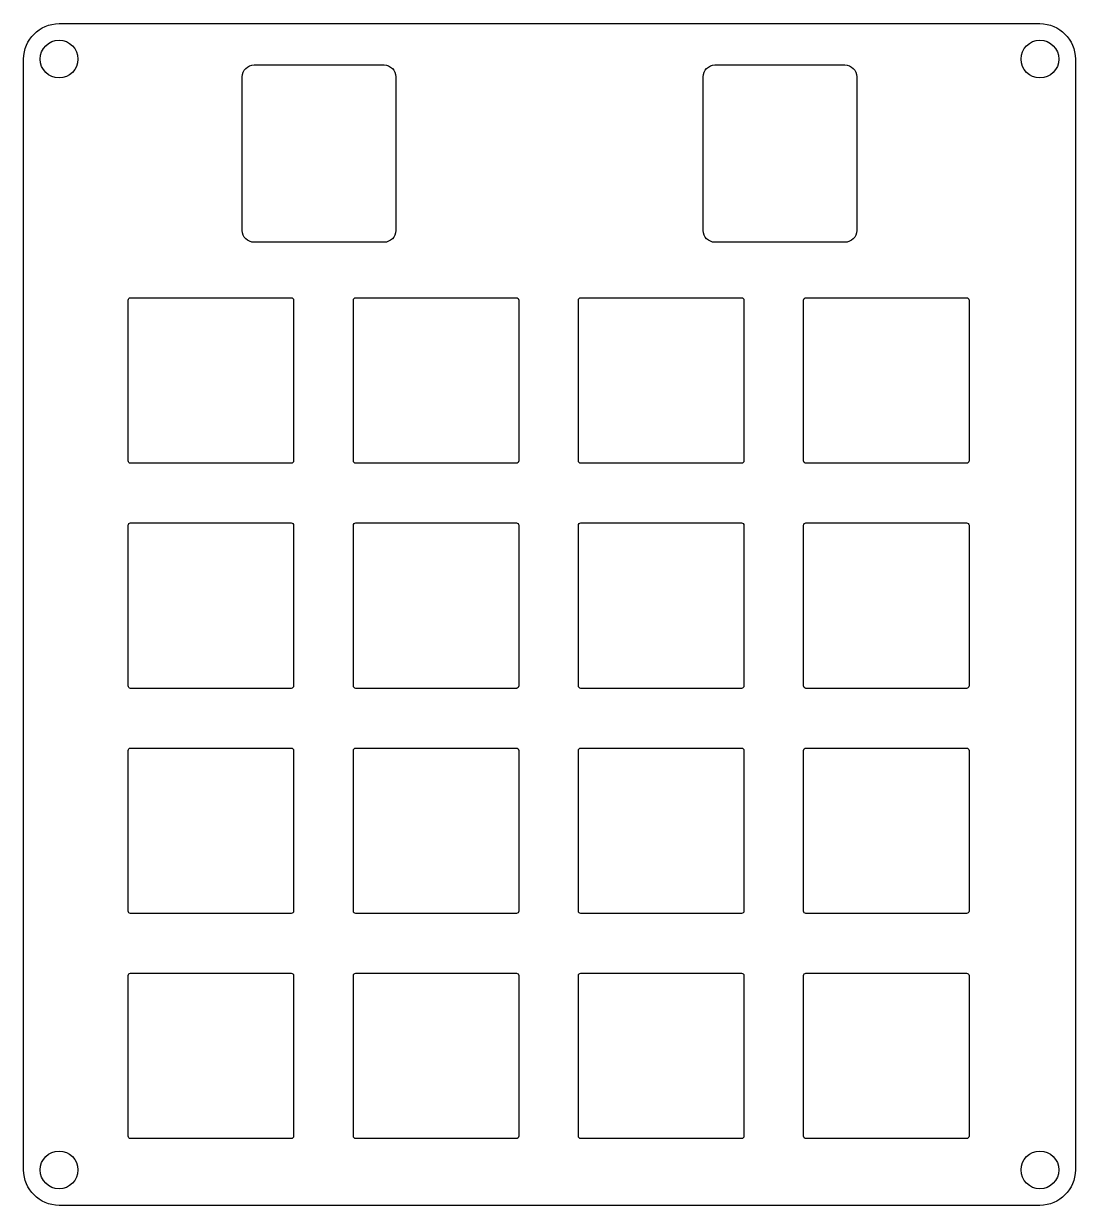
# Model space of a CAD drawing. Header units: millimetres. Extents: x 98 to 188, y -146 to -46.
import ezdxf

# ---------------------------------------------------------------- set-up
doc = ezdxf.new("R2010")
doc.units = ezdxf.units.MM
doc.layers.get('0').update_dxf_attribs({"linetype": 'CONTINUOUS'})

msp = doc.modelspace()

# ---------------------------------------------------------------- linework, layer by layer
for points in [[(98.5, -49, -0.41421), (101.5, -46), (184.5, -46, -0.41421), (187.5, -49), (187.5, -143, -0.41421), (184.5, -146), (101.5, -146, -0.41421), (98.5, -143)], [(130, -63.5, -0.41421), (129, -64.5), (118, -64.5, -0.41421), (117, -63.5), (117, -50.5, -0.41421), (118, -49.5), (129, -49.5, -0.41421), (130, -50.5)], [(169, -63.5, -0.41421), (168, -64.5), (157, -64.5, -0.41421), (156, -63.5), (156, -50.5, -0.41421), (157, -49.5), (168, -49.5, -0.41421), (169, -50.5)], [(107.55, -83.2, -0.41421), (107.35, -83), (107.35, -69.4, -0.41421), (107.55, -69.2), (121.15, -69.2, -0.41421), (121.35, -69.4), (121.35, -83, -0.41421), (121.15, -83.2)], [(140.4, -83, -0.41421), (140.2, -83.2), (126.6, -83.2, -0.41421), (126.4, -83), (126.4, -69.4, -0.41421), (126.6, -69.2), (140.2, -69.2, -0.41421), (140.4, -69.4)], [(159.45, -83, -0.41421), (159.25, -83.2), (145.65, -83.2, -0.41421), (145.45, -83), (145.45, -69.4, -0.41421), (145.65, -69.2), (159.25, -69.2, -0.41421), (159.45, -69.4)], [(178.5, -83, -0.41421), (178.3, -83.2), (164.7, -83.2, -0.41421), (164.5, -83), (164.5, -69.4, -0.41421), (164.7, -69.2), (178.3, -69.2, -0.41421), (178.5, -69.4)], [(121.35, -102.05, -0.41421), (121.15, -102.25), (107.55, -102.25, -0.41421), (107.35, -102.05), (107.35, -88.45, -0.41421), (107.55, -88.25), (121.15, -88.25, -0.41421), (121.35, -88.45)], [(140.4, -102.05, -0.41421), (140.2, -102.25), (126.6, -102.25, -0.41421), (126.4, -102.05), (126.4, -88.45, -0.41421), (126.6, -88.25), (140.2, -88.25, -0.41421), (140.4, -88.45)], [(159.45, -102.05, -0.41421), (159.25, -102.25), (145.65, -102.25, -0.41421), (145.45, -102.05), (145.45, -88.45, -0.41421), (145.65, -88.25), (159.25, -88.25, -0.41421), (159.45, -88.45)], [(178.5, -102.05, -0.41421), (178.3, -102.25), (164.7, -102.25, -0.41421), (164.5, -102.05), (164.5, -88.45, -0.41421), (164.7, -88.25), (178.3, -88.25, -0.41421), (178.5, -88.45)], [(121.35, -121.1, -0.41421), (121.15, -121.3), (107.55, -121.3, -0.41421), (107.35, -121.1), (107.35, -107.5, -0.41421), (107.55, -107.3), (121.15, -107.3, -0.41421), (121.35, -107.5)], [(140.4, -121.1, -0.41421), (140.2, -121.3), (126.6, -121.3, -0.41421), (126.4, -121.1), (126.4, -107.5, -0.41421), (126.6, -107.3), (140.2, -107.3, -0.41421), (140.4, -107.5)], [(159.45, -121.1, -0.41421), (159.25, -121.3), (145.65, -121.3, -0.41421), (145.45, -121.1), (145.45, -107.5, -0.41421), (145.65, -107.3), (159.25, -107.3, -0.41421), (159.45, -107.5)], [(178.5, -121.1, -0.41421), (178.3, -121.3), (164.7, -121.3, -0.41421), (164.5, -121.1), (164.5, -107.5, -0.41421), (164.7, -107.3), (178.3, -107.3, -0.41421), (178.5, -107.5)], [(121.35, -140.15, -0.41421), (121.15, -140.35), (107.55, -140.35, -0.41421), (107.35, -140.15), (107.35, -126.55, -0.41421), (107.55, -126.35), (121.15, -126.35, -0.41421), (121.35, -126.55)], [(140.4, -140.15, -0.41421), (140.2, -140.35), (126.6, -140.35, -0.41421), (126.4, -140.15), (126.4, -126.55, -0.41421), (126.6, -126.35), (140.2, -126.35, -0.41421), (140.4, -126.55)], [(159.45, -140.15, -0.41421), (159.25, -140.35), (145.65, -140.35, -0.41421), (145.45, -140.15), (145.45, -126.55, -0.41421), (145.65, -126.35), (159.25, -126.35, -0.41421), (159.45, -126.55)], [(178.5, -140.15, -0.41421), (178.3, -140.35), (164.7, -140.35, -0.41421), (164.5, -140.15), (164.5, -126.55, -0.41421), (164.7, -126.35), (178.3, -126.35, -0.41421), (178.5, -126.55)]]:
    msp.add_lwpolyline(points, format="xyb", close=True)
for centre in [(101.5, -49), (184.5, -49), (101.5, -143), (184.5, -143)]:
    msp.add_circle(centre, 1.6)

doc.saveas('drawing.dxf')
